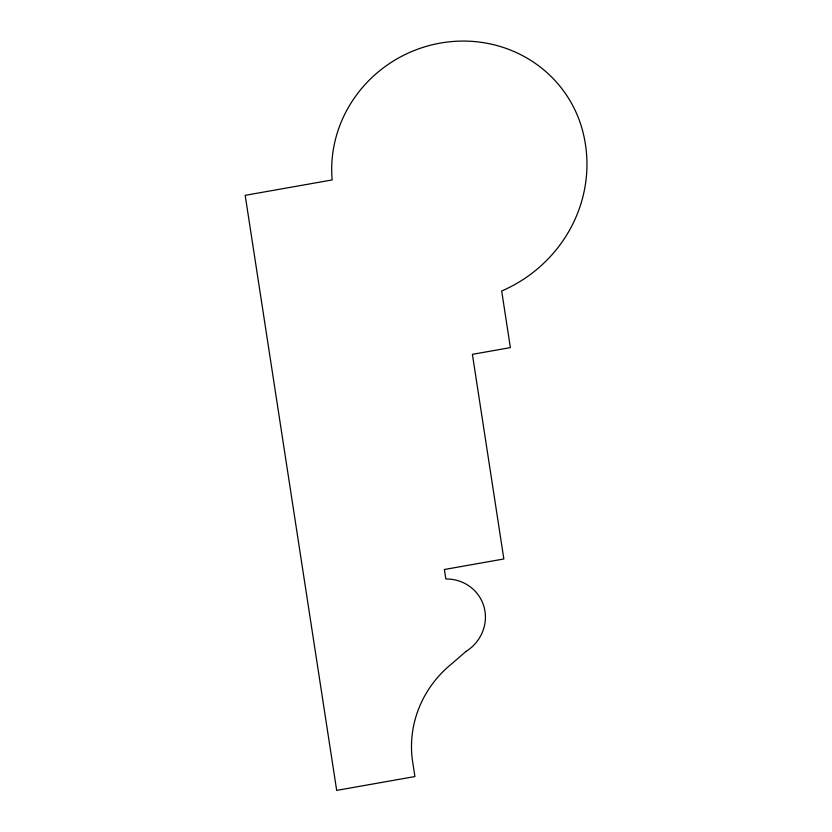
<?xml version="1.0" encoding="UTF-8"?>
<svg xmlns="http://www.w3.org/2000/svg" width="832" height="832" viewBox="0 0 832 832"><rect width="100%" height="100%" fill="white"/><g stroke="black" fill="none" stroke-linecap="round" stroke-linejoin="round"><path stroke-width="1.25" d="M466.014 651.435L451.859 663.686A107.682 103.459 -26.6 0 0 412.901 763.433L414.918 776.547L336.679 790.4L245.18 195.333L332.145 179.941A128.44 123.406 -26.6 0 1 442.624 42.702A128.44 123.406 -26.6 0 1 584.636 139.828A138.445 133.016 -26.6 0 1 501.675 291.002L510.38 347.62L472.399 354.338L503.859 558.979L444.392 569.504L445.858 578.989A40.695 39.104 -26.6 0 1 484.037 606.954A40.695 39.104 -26.6 0 1 466.014 651.435"/></g></svg>
